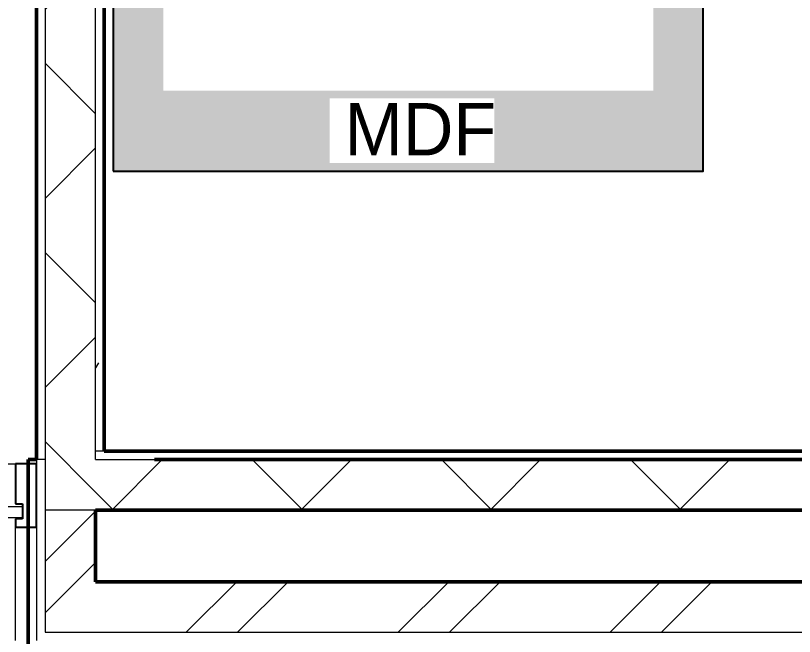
# Model space of a CAD drawing. Header units: millimetres. Extents: x -9358 to 257996, y -67499 to 9117.
# Drawn here: x 29180 to 31029, y -54408 to -52934 of the extents above; entities that cross this region are included whole.
import ezdxf

# ---------------------------------------------------------------- set-up
doc = ezdxf.new("R2010")
doc.units = ezdxf.units.MM
doc.header["$LTSCALE"] = 1000
for name, color, linetype, lineweight in [('A-FLR-PAT', 8, 'Continuous', 18), ('A-WAL-CLD', 8, 'Continuous', 9), ('A-WAL-CMU', 8, 'Continuous', 50), ('A-WAL-CRT-GLS', 8, 'Continuous', 9), ('A-WAL-CRT-GLS-1', 8, 'Continuous', 18), ('A-WAL-CRT-MLN', 8, 'Continuous', 9), ('A-WAL-CRT-MLN-1', 8, 'Continuous', 25), ('A-WAL-PAT-1', 8, 'Continuous', 9), ('A-WAL-PRT', 8, 'Continuous', 50)]:
    doc.layers.add(name, color=color, linetype=linetype, lineweight=lineweight)
doc.layers.add('LC-DATA RACK', color=2, linetype='Continuous')
pattern_1 = [(45, (0, 0), (-224.5064, 224.5064), []), (135, (0, 0), (-224.5064, -224.5064), [])]
pattern_2 = [(45, (0, 0), (-251.4472, 251.4472), []), (45, (0, 381), (-251.4472, 251.4472), [])]
pattern_3 = [(0, (0, 0), (812.8, 203.2), [33.528, -576.072, 33.528, -576.072, -3251.2]), (0, (0, 0), (812.8, 203.2), [-1219.2, 33.528, -1185.672, 33.528, -576.072, -1422.4]), (0, (0, 0), (812.8, 203.2), [-3048, 33.528, -372.872, 33.528, -982.472]), (120, (304.8, 101.6), (-582.37636, 602.30545), [33.528, -576.072, 33.528, -576.072, -3251.2]), (120, (304.8, 101.6), (-582.37636, 602.30545), [-1219.2, 33.528, -1185.672, 33.528, -576.072, -1422.4]), (120, (304.8, 101.6), (-582.37636, 602.30545), [-3048, 33.528, -372.872, 33.528, -982.472]), (240, (406.4, 508), (-230.42364, -805.50545), [33.528, -576.072, 33.528, -576.072, -3251.2]), (240, (406.4, 508), (-230.42364, -805.50545), [-1219.2, 33.528, -1185.672, 33.528, -576.072, -1422.4]), (240, (406.4, 508), (-230.42364, -805.50545), [-3048, 33.528, -372.872, 33.528, -982.472])]

# ---------------------------------------------------------------- blocks, each defined once
blk = doc.blocks.new('MDF')
h = blk.add_hatch(color=2)
h.dxf.hatch_style = 1
h.paths.add_polyline_path([(29925.9, -53141.9), (29925.9, -53128.3), (29412, -53128.3), (29412, -53320), (29925.9, -53320), (29925.9, -53300.4)])
h.paths.add_polyline_path([(30812, -53128.3), (30316.3, -53128.3), (30316.3, -53141.9), (30316.3, -53300.4), (30316.3, -53320), (30812, -53320)])
h.paths.add_polyline_path([(30316.3, -53128.3), (29925.9, -53128.3), (29925.9, -53147.2), (30316.3, -53147.2)])
h.paths.add_polyline_path([(30316.3, -53300.4), (29925.9, -53300.4), (29925.9, -53320), (30316.3, -53320)])
h.paths.add_polyline_path([(30812, -51920), (29412, -51920), (29412, -52112.1), (30812, -52112.1)])
h = blk.add_hatch(color=2)
h.dxf.hatch_style = 1
h.paths.add_polyline_path([(29530.4, -52111.7), (29412, -52111.7), (29412, -53128.3), (29530.4, -53128.3)])
h.paths.add_polyline_path([(30812, -52111.7), (30693.6, -52111.7), (30693.6, -53128.3), (30812, -53128.3)])
at = {"layer": 'LC-DATA RACK'}
blk.add_lwpolyline([(29412, -53320), (30812, -53320), (30812, -51920), (29412, -51920)], close=True, dxfattribs=at)
at = {"color": 2, "insert": (29960.9, -53158), "char_height": 124.23, "attachment_point": 1}
blk.add_mtext_dynamic_manual_height_columns('MDF', width=19.336, gutter_width=1, heights=[0], dxfattribs=at)
blk = doc.blocks.new('Rectangular Mullion - 50 x 150_right-472148-01-Ground Floor Furniture Plan')
at = {"layer": 'A-WAL-CRT-MLN-1'}
for p, q in [((-50, 55.5), (-50, 75.5)), ((-50, 75.5), (0, 75.5)), ((0, 75.5), (0, -74.5)), ((-33.6875, 55.5), (-50, 55.5)), ((-33.6875, 20.5), (-33.6875, 55.5)), ((-50, -74.5), (-50, 20.5)), ((-50, 20.5), (-33.6875, 20.5)), ((0, -74.5), (-50, -74.5))]:
    blk.add_line(p, q, dxfattribs=at)
blk = doc.blocks.new('System Panel - Glazed-2287355-01-Ground Floor Furniture Plan')
at = {"layer": 'A-WAL-CRT-GLS-1'}
for p, q in [((368.8, -27.3), (-368.8, -27.3)), ((-368.8, -27.3), (-368.8, -52.7)), ((368.8, -52.7), (368.8, -27.3)), ((-368.8, -52.7), (368.8, -52.7))]:
    blk.add_line(p, q, dxfattribs=at)
blk = doc.blocks.new('G')
at = {"layer": 'A-WAL-PAT-1'}
h = blk.add_hatch(dxfattribs=at)
h.set_pattern_fill('FP_3', color=256, style=0, pattern_type=2)
h.set_pattern_definition(pattern_1)
h.paths.add_polyline_path([(29250, -53960), (29370, -53960), (29370, -49170), (29250, -49170), (29250, -53840)], flags=0)
h = blk.add_hatch(dxfattribs=at)
h.set_pattern_fill('FP_2', color=256, style=0, pattern_type=2)
h.set_pattern_definition(pattern_3)
h.paths.add_polyline_path([(29230, -53840), (29250, -53840), (29250, -49190), (29230, -49190), (29230, -53836.4)], flags=0)
h = blk.add_hatch(dxfattribs=at)
h.set_pattern_fill('FP_2', color=256, style=0, pattern_type=2)
h.set_pattern_definition(pattern_3)
h.paths.add_polyline_path([(29390, -53820), (29390, -49190), (29370, -49190), (29370, -53820)], flags=0)
h = blk.add_hatch(dxfattribs=at)
h.set_pattern_fill('FP_2', color=256, style=0, pattern_type=2)
h.set_pattern_definition(pattern_3)
h.paths.add_polyline_path([(29370, -53840), (31140, -53840), (31140, -53820), (29370, -53820), (29370, -53836.4)], flags=0)
h = blk.add_hatch(dxfattribs=at)
h.set_pattern_fill('FP_3', color=256, style=0, pattern_type=2)
h.set_pattern_definition(pattern_1)
h.paths.add_polyline_path([(31101.8, -53960), (31160, -53960), (31160, -53840), (29370, -53840), (29370, -53960), (30610.2, -53960)], flags=0)
h = blk.add_hatch(dxfattribs=at)
h.set_pattern_fill('FP_1', color=256, style=0, pattern_type=2)
h.set_pattern_definition(pattern_2)
h.paths.add_polyline_path([(29370, -54250), (29370, -53960), (29250, -53960), (29250, -54250)], flags=0)
h = blk.add_hatch(dxfattribs=at)
h.set_pattern_fill('FP_1', color=256, style=0, pattern_type=2)
h.set_pattern_definition(pattern_2)
h.paths.add_polyline_path([(29381.3, -54250), (31410, -54250), (31410, -54130), (29370, -54130), (29370, -54250)], flags=0)
at = {"layer": 'A-FLR-PAT'}
for p, q in [((28475, -53850), (29210, -53850)), ((29180, -54270), (29180, -54000.5))]:
    blk.add_line(p, q, dxfattribs=at)
at = {"layer": 'A-WAL-CLD'}
for p, q in [((29250, -49170), (29250, -54250)), ((29370, -53820), (29370, -49170)), ((29390, -53820), (29370, -53820)), ((29370, -53840), (29370, -53820)), ((29250, -53840), (29230, -53840)), ((29230, -53840), (29230, -54270)), ((29370, -53840), (29510, -53840)), ((29370, -53960), (29250, -53960)), ((29250, -54250), (31660, -54250))]:
    blk.add_line(p, q, dxfattribs=at)
at = {"layer": 'A-WAL-CMU'}
for p, q in [((31140, -53820), (29390, -53820)), ((29230, -53840), (29210, -53840)), ((29210, -53840), (29210, -54290)), ((31140, -53840), (29510, -53840)), ((29370, -53960), (31160, -53960)), ((29370, -54130), (29370, -53960)), ((31410, -54130), (29370, -54130))]:
    blk.add_line(p, q, dxfattribs=at)
at = {"layer": 'A-WAL-PRT'}
for p, q in [((29230, -49190), (29230, -53840)), ((29390, -53820), (29390, -49190))]:
    blk.add_line(p, q, dxfattribs=at)
at = {"layer": 'A-WAL-CRT-GLS'}
blk.add_blockref('System Panel - Glazed-2287355-01-Ground Floor Furniture Plan', (28827.5, -53925), dxfattribs=at)
at = {"layer": 'A-WAL-CRT-MLN', "extrusion": (0, 0, -1), "rotation": 180}
blk.add_blockref('Rectangular Mullion - 50 x 150_right-472148-01-Ground Floor Furniture Plan', (-29230, -53925), dxfattribs=at)

msp = doc.modelspace()

# ---------------------------------------------------------------- block references
msp.add_blockref('G', (0, -148.1))

# ---------------------------------------------------------------- next in the draw order: block references
at = {"layer": 'LC-DATA RACK'}
msp.add_blockref('MDF', (0, 16.3), dxfattribs=at)

doc.saveas('drawing.dxf')
